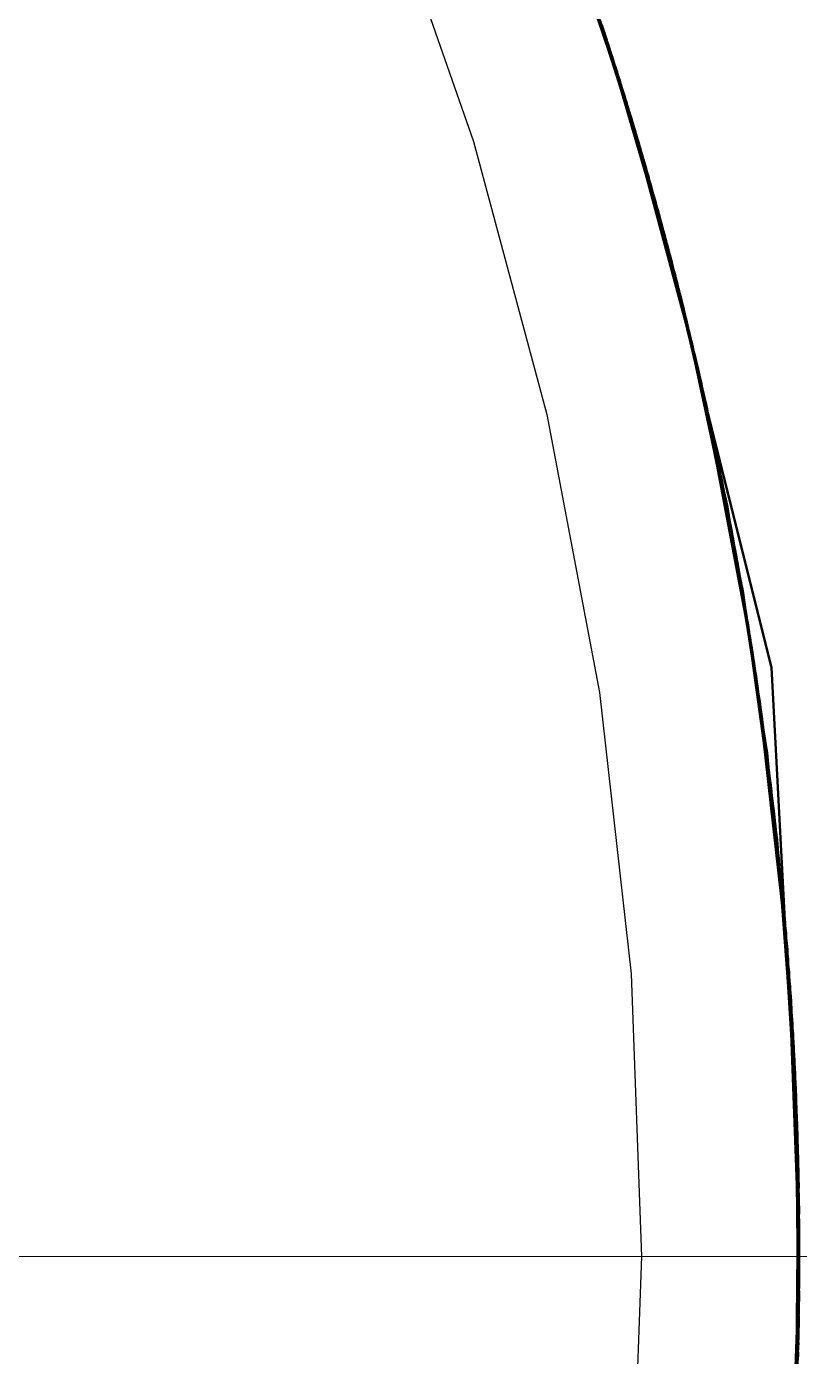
# Model space of a CAD drawing. Header units: millimetres. Extents: x 0 to 420, y 0 to 297.
# Drawn here: x 198.52 to 199.5, y 266.873 to 268.56 of the extents above; entities that cross this region are included whole.
import ezdxf

# ---------------------------------------------------------------- set-up
doc = ezdxf.new("R2010")
doc.units = ezdxf.units.MM
doc.linetypes.add('CENTER', pattern=[5.08, 3.175, -0.635, 0.635, -0.635])
doc.linetypes.add('DASHED', pattern=[1.524, 1.27, -0.254])
for name, color, linetype, lineweight in [('CENTER', 1, 'CENTER', 18), ('HIDDEN', 8, 'DASHED', 25), ('VISIBLE', 7, 'CONTINUOUS', 50)]:
    doc.layers.add(name, color=color, linetype=linetype, lineweight=lineweight)

msp = doc.modelspace()

# ---------------------------------------------------------------- linework, layer by layer
at = {"layer": 'CENTER'}
msp.add_line((187.49999, 266.99999), (201.50001, 266.99999), dxfattribs=at)
at = {"layer": 'HIDDEN'}
for points in [[(199.14337, 268.85447), (199.25129, 268.5573)], [(199.14511, 268.84994), (199.25074, 268.55857)], [(199.14565, 268.84876), (199.25321, 268.55145)], [(199.14867, 268.84045), (199.25131, 268.55662)], [(199.14984, 268.83819), (199.25672, 268.54065)], [(199.15116, 268.83469), (199.25513, 268.5449)], [(199.1521, 268.83247), (199.25862, 268.5348)], [(199.15437, 268.8267), (199.27787, 268.47377)], [(199.27787, 268.47377), (199.15437, 268.8267)], [(199.15473, 268.82507), (199.25361, 268.54882)], [(199.27744, 268.475), (199.15524, 268.82422)], [(199.15625, 268.82189), (199.26208, 268.52397)], [(199.1572, 268.8193), (199.26018, 268.5293)], [(199.15849, 268.81616), (199.26396, 268.51811)], [(199.16064, 268.80993), (199.25595, 268.54085)], [(199.16261, 268.80556), (199.2674, 268.50727)], [(199.16309, 268.80414), (199.26517, 268.51366)], [(199.16483, 268.79983), (199.26925, 268.50142)], [(199.16657, 268.79461), (199.25825, 268.53304)], [(199.1689, 268.78923), (199.27265, 268.49058)], [(199.16902, 268.78876), (199.2701, 268.49806)], [(199.1711, 268.78349), (199.27448, 268.48471)], [(199.17245, 268.77923), (199.26054, 268.52526)], [(199.17329, 268.77774), (199.2763, 268.47884)], [(199.17483, 268.77351), (199.27504, 268.48225)], [(199.17514, 268.77286), (199.27784, 268.47385)], [(199.17732, 268.76711), (199.27965, 268.46797)], [(199.17822, 268.76401), (199.26287, 268.51734)], [(199.17922, 268.7619), (199.27934, 268.46852)], [(199.17949, 268.76136), (199.28145, 268.46209)], [(199.18059, 268.75826), (199.27987, 268.46659)], [(198.9682, 268.75363), (199.08675, 268.41482)], [(198.9682, 268.75363), (199.08675, 268.41482)], [(199.18133, 268.75648), (199.28298, 268.45711)], [(199.18348, 268.75072), (199.28476, 268.45122)], [(199.185, 268.74647), (199.28416, 268.45277)], [(199.18563, 268.74495), (199.28655, 268.44533)], [(199.18838, 268.73681), (199.28468, 268.45084)], [(199.18958, 268.73429), (199.28981, 268.43444)], [(199.19073, 268.73101), (199.28823, 268.43908)], [(199.19172, 268.72852), (199.29158, 268.42855)], [(199.194, 268.72157), (199.28685, 268.44281)], [(199.19563, 268.71785), (199.29481, 268.41765)], [(199.19634, 268.71572), (199.29291, 268.42338)], [(199.19775, 268.71208), (199.29656, 268.41176)], [(199.19965, 268.70609), (199.28897, 268.43495)], [(199.20162, 268.7014), (199.29975, 268.40085)], [(199.20199, 268.70019), (199.29755, 268.4077)], [(199.20371, 268.69561), (199.30147, 268.39495)], [(199.20522, 268.69067), (199.2911, 268.42708)], [(199.20579, 268.68983), (199.30318, 268.38905)], [(199.2075, 268.68487), (199.30218, 268.39182)], [(199.20755, 268.68491), (199.30463, 268.38403)], [(199.20962, 268.67912), (199.30633, 268.37812)], [(199.21072, 268.6753), (199.29325, 268.41914)], [(199.21166, 268.6732), (199.30623, 268.37797)], [(199.21168, 268.67334), (199.30802, 268.37221)], [(199.21299, 268.66948), (199.30672, 268.37606)], [(199.21343, 268.66842), (199.30945, 268.3672)], [(199.21547, 268.66262), (199.31112, 268.36128)], [(199.21717, 268.65761), (199.31074, 268.36215)], [(199.21751, 268.65682), (199.3128, 268.35536)], [(199.22035, 268.64795), (199.31124, 268.36016)], [(199.22126, 268.64609), (199.31586, 268.34441)], [(199.22258, 268.64212), (199.31456, 268.34836)], [(199.22329, 268.64027), (199.31751, 268.33848)], [(199.22568, 268.6326), (199.31326, 268.35211)], [(199.22701, 268.62953), (199.32055, 268.32753)], [(199.22791, 268.62672), (199.31895, 268.33257)], [(199.22901, 268.62372), (199.32218, 268.3216)], [(199.23061, 268.61457), (199.29535, 268.41135)], [(199.23106, 268.61693), (199.31523, 268.34423)], [(199.23268, 268.61297), (199.32516, 268.31064)], [(199.23328, 268.61103), (199.32329, 268.3168)], [(199.23467, 268.60714), (199.32677, 268.30471)], [(199.23631, 268.6015), (199.31722, 268.33625)], [(199.23831, 268.59637), (199.32973, 268.29372)], [(199.2385, 268.59562), (199.3276, 268.30088)], [(199.24027, 268.59055), (199.33132, 268.28779)], [(199.24153, 268.586), (199.31921, 268.3283)], [(199.24222, 268.58473), (199.3329, 268.28185)], [(199.2437, 268.58009), (199.33184, 268.28505)], [(199.24387, 268.57978), (199.33423, 268.27681)], [(199.24486, 268.57663), (199.34673, 268.22803)], [(199.24581, 268.57395), (199.33579, 268.27087)], [(199.24676, 268.57026), (199.32117, 268.32048)], [(199.24765, 268.5682), (199.33561, 268.27106)], [(199.24774, 268.5681), (199.33735, 268.26491)], [(199.24886, 268.5645), (199.33607, 268.26905)], [(199.24937, 268.56315), (199.33867, 268.25987)], [(199.25129, 268.5573), (199.34021, 268.25391)], [(199.25275, 268.55264), (199.33974, 268.25523)], [(199.25321, 268.55145), (199.34176, 268.24795)], [(199.25568, 268.54302), (199.34019, 268.25321)], [(199.25672, 268.54065), (199.34458, 268.23694)], [(199.2578, 268.5371), (199.34326, 268.24129)], [(199.25862, 268.5348), (199.3461, 268.23098)], [(199.26078, 268.52724), (199.34199, 268.2453)], [(199.26208, 268.52397), (199.34888, 268.21997)], [(199.26287, 268.52132), (199.34731, 268.22542)], [(199.26396, 268.51811), (199.35038, 268.214)], [(199.26515, 268.50961), (199.30991, 268.35753)], [(199.26571, 268.51175), (199.34382, 268.23723)], [(199.2674, 268.50727), (199.35313, 268.20296)], [(199.26779, 268.50582), (199.35131, 268.20946)], [(199.26925, 268.50142), (199.35461, 268.197)], [(199.27065, 268.49611), (199.34562, 268.22928)], [(199.27265, 268.49058), (199.35732, 268.18597)], [(199.27272, 268.49014), (199.35525, 268.19357)], [(199.27448, 268.48471), (199.35876, 268.18)], [(199.27557, 268.48034), (199.34741, 268.22139)], [(199.2763, 268.47884), (199.36021, 268.17402)], [(199.27757, 268.47452), (199.35918, 268.17747)], [(199.27784, 268.47385), (199.36144, 268.16895)], [(199.27787, 268.47377), (199.37464, 268.1126)], [(199.37464, 268.1126), (199.27787, 268.47377)], [(199.37327, 268.1177), (199.27801, 268.47322)], [(199.27965, 268.46797), (199.36287, 268.16296)], [(199.28036, 268.46481), (199.34925, 268.21329)], [(199.28122, 268.46262), (199.3626, 268.16354)], [(199.28145, 268.46209), (199.3643, 268.15698)], [(199.28235, 268.45895), (199.36301, 268.16155)], [(199.28298, 268.45711), (199.36551, 268.15191)], [(199.28476, 268.45122), (199.36692, 268.14592)], [(199.286, 268.44691), (199.36641, 268.1475)], [(199.28655, 268.44533), (199.36832, 268.13993)], [(199.28878, 268.43702), (199.3668, 268.14556)], [(199.28981, 268.43444), (199.37089, 268.12886)], [(199.29076, 268.43107), (199.3696, 268.1336)], [(199.29158, 268.42855), (199.37228, 268.12287)], [(199.29342, 268.42145), (199.36846, 268.13742)], [(199.08675, 268.41482), (199.17966, 268.06809)], [(199.08675, 268.41482), (199.17966, 268.06809)], [(199.29481, 268.41765), (199.37482, 268.11178)], [(199.29539, 268.41547), (199.37329, 268.11762)], [(199.29656, 268.41176), (199.37619, 268.1058)], [(199.29807, 268.4057), (199.37009, 268.12943)], [(199.29975, 268.40085), (199.37869, 268.09471)], [(199.30004, 268.39966), (199.37693, 268.10167)], [(199.30147, 268.39495), (199.38003, 268.08872)], [(199.30267, 268.38989), (199.37171, 268.12147)], [(199.30318, 268.38905), (199.38136, 268.08272)], [(199.30458, 268.38398), (199.38055, 268.08551)], [(199.30463, 268.38403), (199.38249, 268.07761)], [(199.30633, 268.37812), (199.38381, 268.07161)], [(199.30718, 268.37424), (199.37335, 268.11338)], [(199.30799, 268.37206), (199.38371, 268.07146)], [(199.30802, 268.37221), (199.38513, 268.0656)], [(199.30907, 268.36831), (199.38408, 268.0695)], [(199.30945, 268.3672), (199.38624, 268.06051)], [(199.31112, 268.36128), (199.38754, 268.0545)], [(199.3125, 268.35619), (199.38822, 268.05134)], [(199.3128, 268.35536), (199.38883, 268.04848)], [(199.31506, 268.34632), (199.38905, 268.04746)], [(199.31586, 268.34441), (199.3912, 268.03736)], [(199.31693, 268.34034), (199.39164, 268.03529)], [(199.31751, 268.33848), (199.39247, 268.03134)], [(199.31941, 268.33066), (199.39246, 268.03141)], [(199.32055, 268.32753), (199.39481, 268.02021)], [(199.32127, 268.32465), (199.39501, 268.01923)], [(199.32218, 268.3216), (199.39607, 268.0142)], [(199.3232, 268.31235), (199.37496, 268.10548)], [(199.32379, 268.31474), (199.39582, 268.01534)], [(199.32516, 268.31064), (199.39835, 268.00307)], [(199.32563, 268.30869), (199.39834, 268.00317)], [(199.32677, 268.30471), (199.39958, 267.99705)], [(199.32806, 268.29894), (199.39913, 267.99928)], [(199.32973, 268.29372), (199.40184, 267.9859)], [(199.32987, 268.29296), (199.40159, 267.9871)], [(199.33132, 268.28779), (199.40304, 267.97988)], [(199.33228, 268.28317), (199.40238, 267.9832)], [(199.3329, 268.28185), (199.40425, 267.97385)], [(199.33407, 268.27717), (199.40481, 267.971)], [(199.33423, 268.27681), (199.40526, 267.96873)], [(199.33579, 268.27087), (199.40644, 267.96271)], [(199.33652, 268.2671), (199.40558, 267.96711)], [(199.33726, 268.26502), (199.40721, 267.95881)], [(199.33735, 268.26491), (199.40763, 267.95666)], [(199.33825, 268.26124), (199.40796, 267.95491)], [(199.33867, 268.25987), (199.40862, 267.95155)], [(199.34021, 268.25391), (199.40978, 267.9455)], [(199.34138, 268.24913), (199.41033, 267.9427)], [(199.34176, 268.24795), (199.41095, 267.93946)], [(199.34369, 268.23938), (199.41107, 267.93879)], [(199.34458, 268.23694), (199.41307, 267.92829)], [(199.34543, 268.23334), (199.41339, 267.92657)], [(199.3461, 268.23098), (199.41422, 267.92225)], [(199.34777, 268.22333), (199.41413, 267.92267)], [(199.34814, 268.22252), (199.42447, 267.86581)], [(199.34888, 268.21997), (199.41629, 267.91108)], [(199.3495, 268.21726), (199.41641, 267.91045)], [(199.35038, 268.214), (199.41741, 267.90503)], [(199.35103, 268.20543), (199.38608, 268.05084)], [(199.35173, 268.20752), (199.41713, 267.90655)], [(199.35313, 268.20296), (199.41946, 267.89384)], [(199.35343, 268.20149), (199.41937, 267.89431)], [(199.35461, 268.197), (199.42055, 267.8878)], [(199.35567, 268.19163), (199.42008, 267.8904)], [(199.35732, 268.18597), (199.42256, 267.87662)], [(199.35735, 268.18556), (199.42228, 267.87817)], [(199.35876, 268.18), (199.42363, 267.87057)], [(199.35959, 268.17553), (199.42298, 267.87426)], [(199.36021, 268.17402), (199.42469, 267.86451)], [(199.3612, 268.16963), (199.42513, 267.86202)], [(199.36144, 268.16895), (199.42559, 267.85937)], [(199.36287, 268.16296), (199.42664, 267.85331)], [(199.36338, 268.15976), (199.42581, 267.85811)], [(199.36411, 268.15748), (199.42726, 267.84977)], [(199.3643, 268.15698), (199.42769, 267.84724)], [(199.36499, 268.1538), (199.42793, 267.84585)], [(199.36551, 268.15191), (199.42858, 267.84211)], [(199.36692, 268.14592), (199.42961, 267.83604)], [(199.36787, 268.14157), (199.43002, 267.83358)], [(199.36832, 268.13993), (199.43064, 267.82998)], [(199.37003, 268.1315), (199.43068, 267.82967)], [(199.37089, 268.12886), (199.4325, 267.81877)], [(199.37163, 268.12543), (199.43274, 267.8174)], [(199.37228, 268.12287), (199.43351, 267.8127)], [(199.37368, 268.11566), (199.43337, 267.81349)], [(199.37464, 268.1126), (199.44416, 267.74521)], [(199.44416, 267.74521), (199.37464, 268.1126)], [(199.44416, 267.74521), (199.37474, 268.11207)], [(199.37482, 268.11178), (199.43534, 267.80147)], [(199.37527, 268.10956), (199.43539, 267.80121)], [(199.37619, 268.1058), (199.43633, 267.79541)], [(199.37731, 268.09967), (199.43602, 267.79729)], [(199.37869, 268.09471), (199.43813, 267.78419)], [(199.37889, 268.09353), (199.43799, 267.78502)], [(199.38003, 268.08872), (199.43908, 267.77813)], [(199.38092, 268.08355), (199.43861, 267.7811)], [(199.38136, 268.08272), (199.44003, 267.77205)], [(199.17966, 268.06809), (199.24639, 267.7154)], [(199.17966, 268.06809), (199.24639, 267.7154)], [(199.38244, 268.07757), (199.44054, 267.76882)], [(199.38249, 268.07761), (199.44084, 267.76689)], [(199.38381, 268.07161), (199.44177, 267.76081)], [(199.38442, 268.06768), (199.44115, 267.76489)], [(199.3851, 268.06542), (199.44243, 267.75653)], [(199.38513, 268.0656), (199.44271, 267.75473)], [(199.38592, 268.06167), (199.44303, 267.7526)], [(199.38624, 268.06051), (199.4435, 267.74958)], [(199.38754, 268.0545), (199.44441, 267.7435)], [(199.38822, 268.05134), (199.44489, 267.7403)], [(199.38883, 268.04848), (199.44533, 267.73741)], [(199.38905, 268.04746), (199.44548, 267.73637)], [(199.3912, 268.03736), (199.44698, 267.72617)], [(199.39164, 268.03529), (199.4473, 267.72407)], [(199.39246, 268.03141), (199.44786, 267.72014)], [(199.39247, 268.03134), (199.44788, 267.72008)], [(199.39481, 268.02021), (199.4495, 267.70882)], [(199.39501, 268.01923), (199.44964, 267.70783)], [(199.39582, 268.01534), (199.4502, 267.70389)], [(199.39607, 268.0142), (199.45037, 267.70274)], [(199.39834, 268.00317), (199.45194, 267.69159)], [(199.39835, 268.00307), (199.45195, 267.69149)], [(199.39913, 267.99928), (199.45249, 267.68766)], [(199.39958, 267.99705), (199.4528, 267.68541)], [(199.40159, 267.9871), (199.45418, 267.67534)], [(199.40184, 267.9859), (199.45435, 267.67414)], [(199.40238, 267.9832), (199.45472, 267.6714)], [(199.40304, 267.97988), (199.45517, 267.66805)], [(199.40425, 267.97385), (199.45599, 267.66195)], [(199.40481, 267.971), (199.45637, 267.65908)], [(199.40526, 267.96873), (199.45668, 267.65679)], [(199.40558, 267.96711), (199.4569, 267.65514)], [(199.40644, 267.96271), (199.45748, 267.65069)], [(199.40721, 267.95881), (199.458, 267.64675)], [(199.40763, 267.95666), (199.45828, 267.64459)], [(199.40796, 267.95491), (199.45851, 267.64282)], [(199.40862, 267.95155), (199.45894, 267.63942)], [(199.40978, 267.9455), (199.45972, 267.63331)], [(199.41033, 267.9427), (199.46009, 267.63048)], [(199.41095, 267.93946), (199.4605, 267.62721)], [(199.41107, 267.93879), (199.46058, 267.62654)], [(199.41307, 267.92829), (199.46192, 267.61593)], [(199.41339, 267.92657), (199.46213, 267.61419)], [(199.41413, 267.92267), (199.46262, 267.61025)], [(199.41422, 267.92225), (199.46268, 267.60983)], [(199.41629, 267.91108), (199.46404, 267.59855)], [(199.41641, 267.91045), (199.46413, 267.59791)], [(199.41713, 267.90655), (199.46459, 267.59397)], [(199.41741, 267.90503), (199.46478, 267.59245)], [(199.41752, 267.89642), (199.44272, 267.73998)], [(199.41937, 267.89431), (199.46606, 267.58162)], [(199.41946, 267.89384), (199.46611, 267.58115)], [(199.42008, 267.8904), (199.46652, 267.57767)], [(199.42055, 267.8878), (199.46682, 267.57505)], [(199.42228, 267.87817), (199.46794, 267.56532)], [(199.42256, 267.87662), (199.46812, 267.56376)], [(199.42298, 267.87426), (199.46839, 267.56138)], [(199.42363, 267.87057), (199.4688, 267.55766)], [(199.42447, 267.86581), (199.47476, 267.50179)], [(199.42469, 267.86451), (199.46949, 267.55154)], [(199.42513, 267.86202), (199.46976, 267.54903)], [(199.42559, 267.85937), (199.47006, 267.54636)], [(199.42581, 267.85811), (199.4702, 267.54508)], [(199.42664, 267.85331), (199.47072, 267.54024)], [(199.42726, 267.84977), (199.47112, 267.53666)], [(199.42769, 267.84724), (199.47139, 267.53412)], [(199.42793, 267.84585), (199.47153, 267.53271)], [(199.42858, 267.84211), (199.47195, 267.52894)], [(199.42961, 267.83604), (199.47259, 267.52282)], [(199.43002, 267.83358), (199.47285, 267.52034)], [(199.43064, 267.82998), (199.47324, 267.5167)], [(199.43068, 267.82967), (199.47326, 267.51639)], [(199.4325, 267.81877), (199.47439, 267.5054)], [(199.43274, 267.8174), (199.47454, 267.50402)], [(199.43337, 267.81349), (199.47493, 267.50007)], [(199.43351, 267.8127), (199.47501, 267.49928)], [(199.43534, 267.80147), (199.47613, 267.48796)], [(199.43539, 267.80121), (199.47616, 267.4877)], [(199.43602, 267.79729), (199.47654, 267.48374)], [(199.43633, 267.79541), (199.47673, 267.48185)], [(199.43799, 267.78502), (199.47773, 267.47136)], [(199.43813, 267.78419), (199.47782, 267.47054)], [(199.43861, 267.7811), (199.47811, 267.46742)], [(199.43908, 267.77813), (199.47838, 267.46443)], [(199.44003, 267.77205), (199.47895, 267.4583)], [(199.44054, 267.76882), (199.47925, 267.45504)], [(199.44084, 267.76689), (199.47943, 267.4531)], [(199.44115, 267.76489), (199.47961, 267.45108)], [(199.44177, 267.76081), (199.47998, 267.44697)], [(199.44243, 267.75653), (199.48037, 267.44265)], [(199.44271, 267.75473), (199.48053, 267.44084)], [(199.44303, 267.7526), (199.48071, 267.43869)], [(199.4435, 267.74958), (199.48099, 267.43565)], [(199.44416, 267.74521), (199.48602, 267.37364)], [(199.48585, 267.37513), (199.44416, 267.74521)], [(199.48602, 267.37364), (199.44416, 267.74521)], [(199.44441, 267.7435), (199.48152, 267.42952)], [(199.44489, 267.7403), (199.48131, 267.43041)], [(199.44533, 267.73741), (199.48205, 267.42339)], [(199.44548, 267.73637), (199.48142, 267.42846)], [(199.24639, 267.7154), (199.28658, 267.3587)], [(199.24639, 267.7154), (199.28658, 267.3587)], [(199.44698, 267.72617), (199.48299, 267.41207)], [(199.4473, 267.72407), (199.48246, 267.41621)], [(199.44786, 267.72014), (199.48188, 267.42017)], [(199.44788, 267.72008), (199.48349, 267.40594)], [(199.4495, 267.70882), (199.4844, 267.3946)], [(199.44964, 267.70783), (199.48379, 267.39983)], [(199.4502, 267.70389), (199.48233, 267.41203)], [(199.45037, 267.70274), (199.48489, 267.38848)], [(199.45194, 267.69159), (199.48508, 267.38351)], [(199.45195, 267.69149), (199.48576, 267.37715)], [(199.45249, 267.68766), (199.48278, 267.40393)], [(199.4528, 267.68541), (199.48621, 267.37103)], [(199.45418, 267.67534), (199.48632, 267.36699)], [(199.45435, 267.67414), (199.48705, 267.35968)], [(199.45472, 267.6714), (199.48324, 267.39566)], [(199.45517, 267.66805), (199.48748, 267.35355)], [(199.45599, 267.66195), (199.48792, 267.34741)], [(199.45637, 267.65908), (199.48749, 267.35066)], [(199.45668, 267.65679), (199.48828, 267.34221)], [(199.4569, 267.65514), (199.48368, 267.3876)], [(199.45748, 267.65069), (199.48869, 267.33608)], [(199.458, 267.64675), (199.48855, 267.33623)], [(199.45828, 267.64459), (199.48911, 267.32994)], [(199.45851, 267.64282), (199.48862, 267.33426)], [(199.45894, 267.63942), (199.48944, 267.32474)], [(199.45972, 267.63331), (199.48983, 267.3186)], [(199.46009, 267.63048), (199.48961, 267.32004)], [(199.4605, 267.62721), (199.49023, 267.31245)], [(199.46058, 267.62654), (199.48969, 267.3179)], [(199.46192, 267.61593), (199.49092, 267.3011)], [(199.46213, 267.61419), (199.49045, 267.30563)], [(199.46262, 267.61025), (199.48996, 267.30976)], [(199.46268, 267.60983), (199.4913, 267.29497)], [(199.46404, 267.59855), (199.49195, 267.28363)], [(199.46413, 267.59791), (199.49143, 267.2893)], [(199.46459, 267.59397), (199.49023, 267.30163)], [(199.46478, 267.59245), (199.49229, 267.2775)], [(199.46434, 267.58381), (199.4796, 267.42618)], [(199.46606, 267.58162), (199.49236, 267.27278)], [(199.46611, 267.58115), (199.49291, 267.26614)], [(199.46652, 267.57767), (199.4905, 267.2934)], [(199.46682, 267.57505), (199.49324, 267.26)], [(199.46794, 267.56532), (199.49323, 267.2564)], [(199.46812, 267.56376), (199.49382, 267.24865)], [(199.46839, 267.56138), (199.49077, 267.28534)], [(199.4688, 267.55766), (199.49411, 267.24251)], [(199.46949, 267.55154), (199.49441, 267.23636)], [(199.46976, 267.54903), (199.49405, 267.2399)], [(199.47006, 267.54636), (199.49465, 267.23116)], [(199.4702, 267.54508), (199.49105, 267.27697)], [(199.47072, 267.54024), (199.49493, 267.22501)], [(199.47112, 267.53666), (199.49477, 267.22569)], [(199.47139, 267.53412), (199.49521, 267.21886)], [(199.47153, 267.53271), (199.4948, 267.22357)], [(199.47195, 267.52894), (199.49544, 267.21365)], [(199.47259, 267.52282), (199.49569, 267.2075)], [(199.47285, 267.52034), (199.49549, 267.20918)], [(199.47324, 267.5167), (199.49595, 267.20136)], [(199.47326, 267.51639), (199.49551, 267.2072)], [(199.47439, 267.5054), (199.49639, 267.19001)], [(199.47454, 267.50402), (199.49601, 267.19495)], [(199.47476, 267.50179), (199.49816, 267.13529)], [(199.47493, 267.50007), (199.4956, 267.19901)], [(199.47501, 267.49928), (199.49662, 267.18387)], [(199.47613, 267.48796), (199.49702, 267.1725)], [(199.47616, 267.4877), (199.49662, 267.17845)], [(199.47654, 267.48374), (199.49569, 267.19081)], [(199.47673, 267.48185), (199.49723, 267.16636)], [(199.47773, 267.47136), (199.49718, 267.16206)], [(199.47782, 267.47054), (199.4976, 267.155)], [(199.47811, 267.46742), (199.49578, 267.18273)], [(199.47838, 267.46443), (199.49778, 267.14886)], [(199.47895, 267.4583), (199.49796, 267.14271)], [(199.47925, 267.45504), (199.49769, 267.14553)], [(199.47943, 267.4531), (199.49811, 267.1375)], [(199.47961, 267.45108), (199.49588, 267.17437)], [(199.47998, 267.44697), (199.49827, 267.13134)], [(199.48037, 267.44265), (199.49814, 267.13126)], [(199.48053, 267.44084), (199.49843, 267.12519)], [(199.48071, 267.43869), (199.49813, 267.12918)], [(199.48099, 267.43565), (199.49856, 267.11998)], [(199.48152, 267.42952), (199.4987, 267.11383)], [(199.4819, 267.42434), (199.49855, 267.11474)], [(199.48205, 267.42339), (199.49885, 267.10768)], [(199.48257, 267.41407), (199.49854, 267.11278)], [(199.48299, 267.41207), (199.49907, 267.09632)], [(199.48328, 267.40782), (199.4988, 267.10051)], [(199.48349, 267.40594), (199.49919, 267.09017)], [(199.48389, 267.39785), (199.49847, 267.10453)], [(199.4844, 267.3946), (199.49938, 267.0788)], [(199.48458, 267.39161), (199.4991, 267.08404)], [(199.48415, 267.37922), (199.49597, 267.16628)], [(199.48489, 267.38848), (199.49948, 267.07266)], [(199.48517, 267.38151), (199.49841, 267.09636)], [(199.48576, 267.37715), (199.49963, 267.0613)], [(199.48584, 267.37524), (199.49935, 267.06766)], [(199.48602, 267.37364), (199.5, 266.99999)], [(199.5, 266.99999), (199.48602, 267.37364)], [(199.49997, 267.00083), (199.48602, 267.37352)], [(199.28658, 267.3587), (199.3, 266.99999)], [(199.28658, 267.3587), (199.3, 266.99999)], [(199.48621, 267.37103), (199.4997, 267.05516)], [(199.48641, 267.36502), (199.49834, 267.08826)], [(199.48704, 267.35891), (199.49955, 267.05109)], [(199.48705, 267.35968), (199.49981, 267.04379)], [(199.48748, 267.35355), (199.49985, 267.03763)], [(199.48757, 267.34882), (199.49828, 267.07994)], [(199.48792, 267.34741), (199.4999, 267.03148)], [(199.48818, 267.34268), (199.49968, 267.03473)], [(199.48828, 267.34221), (199.49994, 267.02627)], [(199.48869, 267.33608), (199.49996, 267.02012)], [(199.4887, 267.33223), (199.49822, 267.07186)], [(199.48903, 267.33014), (199.49983, 267.02027)], [(199.48911, 267.32994), (199.49999, 267.01397)], [(199.48929, 267.32612), (199.49978, 267.01833)], [(199.48944, 267.32474), (199.49999, 267.00876)], [(199.48983, 267.3186), (199.5, 267.0026)], [(199.49009, 267.3136), (199.49987, 267.00406)], [(199.49023, 267.31245), (199.5, 266.99645)], [(199.49051, 267.30363), (199.4998, 267.00192)], [(199.49092, 267.3011), (199.49998, 266.98508)], [(199.49109, 267.29736), (199.49979, 266.98961)], [(199.4913, 267.29497), (199.49996, 266.97894)], [(199.49149, 267.28725), (199.49956, 266.99377)], [(199.49195, 267.28363), (199.4999, 266.96757)], [(199.49204, 267.28093), (199.49974, 266.97325)], [(199.49229, 267.2775), (199.49985, 266.96143)], [(199.49132, 267.26885), (199.49658, 267.1107)], [(199.49241, 267.27078), (199.49932, 266.98566)], [(199.49291, 267.26614), (199.49975, 266.95006)], [(199.49293, 267.26462), (199.49962, 266.95668)], [(199.49324, 267.26), (199.49968, 266.94391)], [(199.49327, 267.25454), (199.49907, 266.97739)], [(199.49377, 267.24835), (199.49945, 266.94029)], [(199.49382, 267.24865), (199.49955, 266.93255)], [(199.49411, 267.24251), (199.49946, 266.9264)], [(199.49409, 267.23791), (199.49883, 266.96933)], [(199.49441, 267.23636), (199.49937, 266.92025)], [(199.49456, 267.23185), (199.49923, 266.92382)], [(199.49465, 267.23116), (199.49928, 266.91504)], [(199.49483, 267.22171), (199.49858, 266.96097)], [(199.49493, 267.22501), (199.49916, 266.90888)], [(199.49512, 267.21929), (199.49905, 266.90959)], [(199.49521, 267.21886), (199.49905, 266.90273)], [(199.49529, 267.21558), (199.49895, 266.90745)], [(199.49544, 267.21365), (199.49895, 266.89751)], [(199.49569, 267.2075), (199.49882, 266.89136)], [(199.49581, 267.20303), (199.49872, 266.89306)], [(199.49595, 267.20136), (199.49869, 266.88522)], [(199.49603, 267.19285), (199.49862, 266.89108)], [(199.49639, 267.19001), (199.49841, 266.87386)], [(199.49646, 267.18652), (199.49834, 266.87881)], [(199.49662, 267.18387), (199.49825, 266.86772)], [(199.49663, 267.17645), (199.49819, 266.88294)], [(199.49702, 267.1725), (199.49794, 266.85635)], [(199.49704, 267.17024), (199.49791, 266.86227)], [(199.49718, 267.16016), (199.49777, 266.87473)], [(199.49723, 267.16636), (199.49776, 266.8502)], [(199.4976, 267.155), (199.49741, 266.83885)], [(199.49757, 267.15392), (199.49743, 266.84588)], [(199.49811, 267.1375), (199.49681, 266.82135)], [(199.49805, 267.13744), (199.4969, 266.82939)], [(199.49796, 267.14271), (199.49699, 266.82655)], [(199.49778, 267.14886), (199.4972, 266.83271)], [(199.49769, 267.14353), (199.49734, 266.86666)], [(199.49815, 267.13195), (199.49463, 266.77063)], [(199.49856, 267.11998), (199.49615, 266.80383)], [(199.49847, 267.12119), (199.49631, 266.81303)], [(199.49843, 267.12519), (199.49635, 266.80904)], [(199.49837, 267.12492), (199.49645, 266.81514)], [(199.49827, 267.13134), (199.49658, 266.81519)], [(199.49813, 267.12734), (199.49691, 266.8583)], [(199.49885, 267.10768), (199.49566, 266.79154)], [(199.49876, 267.10863), (199.49581, 266.79863)], [(199.4987, 267.11383), (199.4959, 266.79768)], [(199.49919, 267.09017), (199.49489, 266.77405)], [(199.49909, 267.09207), (199.49516, 266.78441)], [(199.49907, 267.09632), (199.49517, 266.78019)], [(199.49878, 267.09838), (199.49567, 266.79665)], [(199.49948, 267.07266), (199.49407, 266.75655)], [(199.49938, 267.0788), (199.49437, 266.76269)], [(199.49936, 267.0758), (199.49442, 266.76791)], [(199.49907, 267.08206), (199.49509, 266.78847)], [(199.4997, 267.05516), (199.49319, 266.73907)], [(199.49963, 267.0613), (199.49351, 266.7452)], [(199.49959, 267.05943), (199.49363, 266.75153)], [(199.49932, 267.0657), (199.49451, 266.7803)], [(199.49815, 267.06351), (199.49649, 266.85019)], [(199.49985, 267.03763), (199.49224, 266.72157)], [(199.49981, 267.04379), (199.49258, 266.72772)], [(199.49975, 267.04302), (199.49278, 266.735)], [(199.49951, 267.04912), (199.49393, 266.77224)], [(199.49996, 267.02012), (199.49124, 266.70408)], [(199.49994, 267.02627), (199.4916, 266.71022)], [(199.49987, 267.02674), (199.49188, 266.71867)], [(199.4999, 267.03148), (199.49189, 266.71542)], [(199.49964, 267.0329), (199.49334, 266.76391)], [(199.5, 267.0026), (199.49017, 266.6866)], [(199.49999, 267.00876), (199.49055, 266.69274)], [(199.49999, 267.01397), (199.49087, 266.69794)], [(199.49993, 267.01015), (199.49094, 266.70231)], [(199.49992, 267.01419), (199.49111, 266.70425)], [(199.49972, 267.0163), (199.49277, 266.75583)], [(199.3, 266.99999), (199.28658, 266.64129)], [(199.3, 266.99999), (199.28658, 266.64129)], [(199.5, 266.99999), (199.48602, 266.62634)], [(199.48602, 266.62634), (199.5, 266.99999)], [(199.4861, 266.62836), (199.5, 266.99992)], [(199.49998, 266.98508), (199.48904, 266.66911)], [(199.5, 266.99645), (199.48978, 266.68046)], [(199.49973, 266.98761), (199.48993, 266.68593)], [(199.49994, 266.99759), (199.49013, 266.68806)], [(199.49996, 266.97894), (199.48863, 266.66298)], [(199.4999, 266.98132), (199.48914, 266.67363)], [(199.49967, 266.97123), (199.48917, 266.6778)], [(199.49985, 266.96143), (199.48742, 266.64552)], [(199.4999, 266.96757), (199.48786, 266.65165)], [(199.49982, 266.96491), (199.48805, 266.65728)], [(199.49954, 266.95469), (199.48842, 266.66974)], [(199.49833, 266.95281), (199.49359, 266.79478)], [(199.49968, 266.94391), (199.48614, 266.62804)], [(199.49975, 266.95006), (199.4866, 266.63418)], [(199.49967, 266.94853), (199.48689, 266.64076)], [(199.49937, 266.93846), (199.48764, 266.66147)], [(199.49937, 266.92025), (199.48434, 266.60445)], [(199.49946, 266.9264), (199.48481, 266.61058)], [(199.49955, 266.93255), (199.48529, 266.61671)], [(199.49948, 266.93227), (199.48568, 266.62443)], [(199.49914, 266.92182), (199.48689, 266.65342)], [(199.49905, 266.90273), (199.48291, 266.58698)], [(199.499, 266.90314), (199.48335, 266.59384)], [(199.49916, 266.90888), (199.48341, 266.59312)], [(199.49928, 266.91504), (199.48391, 266.59925)], [(199.49923, 266.91571), (199.48442, 266.60805)], [(199.49885, 266.90557), (199.48612, 266.64512)], [(199.49869, 266.88522), (199.48144, 266.56953)], [(199.49882, 266.89136), (199.48196, 266.57565)], [(199.49866, 266.88688), (199.48197, 266.57738)], [(199.49895, 266.89751), (199.48248, 266.58179)], [(199.49892, 266.89942), (199.48311, 266.59171)], [(199.49841, 266.87386), (199.48045, 266.55822)], [(199.49823, 266.87675), (199.48175, 266.57541)]]:
    msp.add_lwpolyline(points, dxfattribs=at)
at = {"layer": 'VISIBLE'}
for points in [[(199.18139, 268.75632), (199.28303, 268.45695)], [(199.24954, 268.56264), (199.26515, 268.50961)], [(199.25074, 268.55857), (199.25218, 268.5546)], [(199.25131, 268.55662), (199.25341, 268.55082)], [(199.25218, 268.5546), (199.25275, 268.55264)], [(199.25341, 268.55082), (199.25568, 268.54302)], [(199.25361, 268.54882), (199.25848, 268.53521)], [(199.25513, 268.5449), (199.25726, 268.53899)], [(199.25595, 268.54085), (199.26348, 268.51959)], [(199.25726, 268.53899), (199.2578, 268.5371)], [(199.25825, 268.53304), (199.26845, 268.50394)], [(199.25848, 268.53521), (199.26078, 268.52724)], [(199.26018, 268.5293), (199.26229, 268.52337)], [(199.26054, 268.52526), (199.27336, 268.4883)], [(199.26229, 268.52337), (199.26287, 268.52132)], [(199.26287, 268.51734), (199.27822, 268.47263)], [(199.26348, 268.51959), (199.26571, 268.51175)], [(199.26517, 268.51366), (199.26725, 268.50773)], [(199.26725, 268.50773), (199.26779, 268.50582)], [(199.26845, 268.50394), (199.27065, 268.49611)], [(199.2701, 268.49806), (199.27218, 268.49209)], [(199.27218, 268.49209), (199.27272, 268.49014)], [(199.27336, 268.4883), (199.27557, 268.48034)], [(199.27504, 268.48225), (199.27704, 268.47643)], [(199.27704, 268.47643), (199.27757, 268.47452)], [(199.27787, 268.47377), (199.27744, 268.475)], [(199.27801, 268.47322), (199.27787, 268.47377)], [(199.27822, 268.47263), (199.28036, 268.46481)], [(199.27934, 268.46852), (199.2807, 268.46454)], [(199.27987, 268.46659), (199.28186, 268.46074)], [(199.2807, 268.46454), (199.28122, 268.46262)], [(199.28186, 268.46074), (199.28235, 268.45895)], [(199.28303, 268.45695), (199.36554, 268.15174)], [(199.28416, 268.45277), (199.28548, 268.44884)], [(199.28468, 268.45084), (199.28663, 268.44505)], [(199.28548, 268.44884), (199.286, 268.44691)], [(199.28663, 268.44505), (199.28878, 268.43702)], [(199.28685, 268.44281), (199.29134, 268.42932)], [(199.28823, 268.43908), (199.29021, 268.43313)], [(199.28897, 268.43495), (199.29601, 268.41359)], [(199.29021, 268.43313), (199.29076, 268.43107)], [(199.2911, 268.42708), (199.30062, 268.39785)], [(199.29134, 268.42932), (199.29342, 268.42145)], [(199.29291, 268.42338), (199.29489, 268.4174)], [(199.29325, 268.41914), (199.30519, 268.38209)], [(199.29489, 268.4174), (199.29539, 268.41547)], [(199.29535, 268.41135), (199.3097, 268.36632)], [(199.29601, 268.41359), (199.29807, 268.4057)], [(199.29755, 268.4077), (199.29952, 268.40166)], [(199.29952, 268.40166), (199.30004, 268.39966)], [(199.30062, 268.39785), (199.30267, 268.38989)], [(199.30218, 268.39182), (199.30408, 268.38591)], [(199.30408, 268.38591), (199.30458, 268.38398)], [(199.30519, 268.38209), (199.30718, 268.37424)], [(199.30623, 268.37797), (199.30751, 268.37397)], [(199.30672, 268.37606), (199.30861, 268.37014)], [(199.30751, 268.37397), (199.30799, 268.37206)], [(199.30861, 268.37014), (199.30907, 268.36831)], [(199.3097, 268.36632), (199.3232, 268.31235)], [(199.30991, 268.35753), (199.3388, 268.25934)], [(199.31074, 268.36215), (199.312, 268.35818)], [(199.31124, 268.36016), (199.31307, 268.35436)], [(199.312, 268.35818), (199.3125, 268.35619)], [(199.31307, 268.35436), (199.31506, 268.34632)], [(199.31326, 268.35211), (199.31749, 268.33855)], [(199.31456, 268.34836), (199.31643, 268.34238)], [(199.31523, 268.34423), (199.32186, 268.32273)], [(199.31643, 268.34238), (199.31693, 268.34034)], [(199.31722, 268.33625), (199.32617, 268.30691)], [(199.31749, 268.33855), (199.31941, 268.33066)], [(199.31895, 268.33257), (199.32081, 268.32656)], [(199.31921, 268.3283), (199.33044, 268.29106)], [(199.32081, 268.32656), (199.32127, 268.32465)], [(199.32117, 268.32048), (199.33465, 268.27521)], [(199.32186, 268.32273), (199.32379, 268.31474)], [(199.32329, 268.3168), (199.32514, 268.31074)], [(199.32514, 268.31074), (199.32563, 268.30869)], [(199.32617, 268.30691), (199.32806, 268.29894)], [(199.3276, 268.30088), (199.32941, 268.2949)], [(199.32941, 268.2949), (199.32987, 268.29296)], [(199.33044, 268.29106), (199.33228, 268.28317)], [(199.33184, 268.28505), (199.33364, 268.27905)], [(199.33364, 268.27905), (199.33407, 268.27717)], [(199.33465, 268.27521), (199.33652, 268.2671)], [(199.33561, 268.27106), (199.3368, 268.26703)], [(199.33607, 268.26905), (199.3378, 268.26319)], [(199.3368, 268.26703), (199.33726, 268.26502)], [(199.3378, 268.26319), (199.33825, 268.26124)], [(199.3388, 268.25934), (199.35103, 268.20543)], [(199.33974, 268.25523), (199.34093, 268.25115)], [(199.34019, 268.25321), (199.34192, 268.2473)], [(199.34093, 268.25115), (199.34138, 268.24913)], [(199.34192, 268.2473), (199.34369, 268.23938)], [(199.34199, 268.2453), (199.34599, 268.2314)], [(199.34326, 268.24129), (199.34501, 268.23525)], [(199.34382, 268.23723), (199.35, 268.2155)], [(199.34501, 268.23525), (199.34543, 268.23334)], [(199.34562, 268.22928), (199.35397, 268.19957)], [(199.34599, 268.2314), (199.34777, 268.22333)], [(199.34673, 268.22803), (199.34757, 268.22516)], [(199.34731, 268.22542), (199.34904, 268.21935)], [(199.34741, 268.22139), (199.35788, 268.18365)], [(199.34757, 268.22516), (199.34814, 268.22252)], [(199.34904, 268.21935), (199.3495, 268.21726)], [(199.34925, 268.21329), (199.36173, 268.1677)], [(199.35, 268.2155), (199.35173, 268.20752)], [(199.35131, 268.20946), (199.35301, 268.20343)], [(199.35301, 268.20343), (199.35343, 268.20149)], [(199.35397, 268.19957), (199.35567, 268.19163)], [(199.35525, 268.19357), (199.35694, 268.1875)], [(199.35694, 268.1875), (199.35735, 268.18556)], [(199.35788, 268.18365), (199.35959, 268.17553)], [(199.35918, 268.17747), (199.3608, 268.17157)], [(199.3608, 268.17157), (199.3612, 268.16963)], [(199.36173, 268.1677), (199.36338, 268.15976)], [(199.3626, 268.16354), (199.3637, 268.15947)], [(199.36301, 268.16155), (199.36462, 268.1556)], [(199.3637, 268.15947), (199.36411, 268.15748)], [(199.36462, 268.1556), (199.36499, 268.1538)], [(199.36554, 268.15174), (199.42861, 267.84193)], [(199.36641, 268.1475), (199.36748, 268.1435)], [(199.3668, 268.14556), (199.36839, 268.13964)], [(199.36748, 268.1435), (199.36787, 268.14157)], [(199.36839, 268.13964), (199.37003, 268.1315)], [(199.36846, 268.13742), (199.3721, 268.12365)], [(199.3696, 268.1336), (199.37121, 268.12752)], [(199.37009, 268.12943), (199.37576, 268.10765)], [(199.37121, 268.12752), (199.37163, 268.12543)], [(199.37171, 268.12147), (199.37937, 268.09166)], [(199.3721, 268.12365), (199.37368, 268.11566)], [(199.37464, 268.1126), (199.37327, 268.1177)], [(199.37329, 268.11762), (199.37488, 268.11153)], [(199.37335, 268.11338), (199.38293, 268.07564)], [(199.37474, 268.11207), (199.37464, 268.1126)], [(199.37488, 268.11153), (199.37527, 268.10956)], [(199.37496, 268.10548), (199.38644, 268.05962)], [(199.37576, 268.10765), (199.37731, 268.09967)], [(199.37693, 268.10167), (199.37851, 268.09553)], [(199.37851, 268.09553), (199.37889, 268.09353)], [(199.37937, 268.09166), (199.38092, 268.08355)], [(199.38055, 268.08551), (199.38207, 268.07953)], [(199.38207, 268.07953), (199.38244, 268.07757)], [(199.38293, 268.07564), (199.38442, 268.06768)], [(199.38371, 268.07146), (199.38474, 268.06738)], [(199.38408, 268.0695), (199.38559, 268.06349)], [(199.38474, 268.06738), (199.3851, 268.06542)], [(199.38559, 268.06349), (199.38592, 268.06167)], [(199.38608, 268.05084), (199.40872, 267.95101)], [(199.38644, 268.05962), (199.46462, 267.74736)], [(199.40872, 267.95101), (199.41752, 267.89642)], [(199.42861, 267.84193), (199.47196, 267.52876)], [(199.46462, 267.74736), (199.48107, 267.43474)], [(199.44272, 267.73998), (199.45901, 267.63888)], [(199.45901, 267.63888), (199.46434, 267.58381)], [(199.47196, 267.52876), (199.49544, 267.21347)], [(199.4796, 267.42618), (199.48948, 267.32419)], [(199.48107, 267.43474), (199.48415, 267.37922)], [(199.48131, 267.43041), (199.48179, 267.4263)], [(199.48142, 267.42846), (199.48213, 267.42234)], [(199.48179, 267.4263), (199.4819, 267.42434)], [(199.48188, 267.42017), (199.48348, 267.40599)], [(199.48213, 267.42234), (199.48257, 267.41407)], [(199.48233, 267.41203), (199.48479, 267.38963)], [(199.48246, 267.41621), (199.48317, 267.40995)], [(199.48317, 267.40995), (199.48328, 267.40782)], [(199.48278, 267.40393), (199.48605, 267.37328)], [(199.48324, 267.39566), (199.48724, 267.35692)], [(199.48348, 267.40599), (199.48389, 267.39785)], [(199.48379, 267.39983), (199.48448, 267.39359)], [(199.48448, 267.39359), (199.48458, 267.39161)], [(199.48368, 267.3876), (199.48839, 267.34056)], [(199.48479, 267.38963), (199.48517, 267.38151)], [(199.48508, 267.38351), (199.48575, 267.37724)], [(199.48575, 267.37724), (199.48584, 267.37524)], [(199.48602, 267.37364), (199.48585, 267.37513)], [(199.48602, 267.37352), (199.48602, 267.37364)], [(199.48605, 267.37328), (199.48641, 267.36502)], [(199.48632, 267.36699), (199.48696, 267.36089)], [(199.48696, 267.36089), (199.48704, 267.35891)], [(199.48724, 267.35692), (199.48757, 267.34882)], [(199.48749, 267.35066), (199.48811, 267.34451)], [(199.48811, 267.34451), (199.48818, 267.34268)], [(199.48839, 267.34056), (199.4887, 267.33223)], [(199.48855, 267.33623), (199.48896, 267.33211)], [(199.48862, 267.33426), (199.48922, 267.32815)], [(199.48896, 267.33211), (199.48903, 267.33014)], [(199.48922, 267.32815), (199.48929, 267.32612)], [(199.48948, 267.32419), (199.49132, 267.26885)], [(199.48961, 267.32004), (199.49002, 267.31574)], [(199.48969, 267.3179), (199.49026, 267.31177)], [(199.48996, 267.30976), (199.49126, 267.29539)], [(199.49002, 267.31574), (199.49009, 267.3136)], [(199.49026, 267.31177), (199.49051, 267.30363)], [(199.49045, 267.30563), (199.49103, 267.29935)], [(199.49023, 267.30163), (199.49221, 267.27902)], [(199.4905, 267.2934), (199.4931, 267.26263)], [(199.49103, 267.29935), (199.49109, 267.29736)], [(199.49126, 267.29539), (199.49149, 267.28725)], [(199.49143, 267.2893), (199.49199, 267.28298)], [(199.49077, 267.28534), (199.49394, 267.24625)], [(199.49105, 267.27697), (199.49471, 267.22987)], [(199.49199, 267.28298), (199.49204, 267.28093)], [(199.49221, 267.27902), (199.49241, 267.27078)], [(199.49236, 267.27278), (199.49289, 267.26661)], [(199.49289, 267.26661), (199.49293, 267.26462)], [(199.4931, 267.26263), (199.49327, 267.25454)], [(199.49323, 267.2564), (199.49373, 267.25022)], [(199.49373, 267.25022), (199.49377, 267.24835)], [(199.49394, 267.24625), (199.49409, 267.23791)], [(199.49405, 267.2399), (199.49453, 267.23384)], [(199.49453, 267.23384), (199.49456, 267.23185)], [(199.49471, 267.22987), (199.49483, 267.22171)], [(199.49477, 267.22569), (199.4951, 267.22141)], [(199.4948, 267.22357), (199.49526, 267.21744)], [(199.4951, 267.22141), (199.49512, 267.21929)], [(199.49526, 267.21744), (199.49529, 267.21558)], [(199.49544, 267.21347), (199.49895, 266.89733)], [(199.49549, 267.20918), (199.49579, 267.20501)], [(199.49551, 267.2072), (199.49595, 267.20104)], [(199.49579, 267.20501), (199.49581, 267.20303)], [(199.4956, 267.19901), (199.49659, 267.18465)], [(199.49569, 267.19081), (199.49717, 267.16825)], [(199.49595, 267.20104), (199.49603, 267.19285)], [(199.49601, 267.19495), (199.49645, 267.18862)], [(199.49645, 267.18862), (199.49646, 267.18652)], [(199.49578, 267.18273), (199.4977, 267.15186)], [(199.49588, 267.17437), (199.49816, 267.13547)], [(199.49659, 267.18465), (199.49663, 267.17645)], [(199.49662, 267.17845), (199.49703, 267.17223)], [(199.49703, 267.17223), (199.49704, 267.17024)], [(199.49597, 267.16628), (199.49859, 267.11906)], [(199.49717, 267.16825), (199.49718, 267.16016)], [(199.49718, 267.16206), (199.49757, 267.15583)], [(199.49757, 267.15583), (199.49757, 267.15392)], [(199.4977, 267.15186), (199.49769, 267.14353)], [(199.49769, 267.14553), (199.49805, 267.13944)], [(199.49805, 267.13944), (199.49805, 267.13744)], [(199.49816, 267.13547), (199.49813, 267.12734)], [(199.49813, 267.12918), (199.49848, 267.12303)], [(199.49814, 267.13126), (199.49839, 267.127)], [(199.49818, 267.13505), (199.49815, 267.13195)], [(199.49816, 267.13529), (199.49818, 267.13505)], [(199.49839, 267.127), (199.49837, 267.12492)], [(199.49848, 267.12303), (199.49847, 267.12119)], [(199.49658, 267.1107), (199.49999, 267.0082)], [(199.49859, 267.11906), (199.49815, 267.06351)], [(199.49847, 267.10453), (199.49918, 267.09022)], [(199.49854, 267.11278), (199.49886, 267.10663)], [(199.49855, 267.11474), (199.49877, 267.11059)], [(199.49877, 267.11059), (199.49876, 267.10863)], [(199.49886, 267.10663), (199.49878, 267.09838)], [(199.49834, 267.08826), (199.49968, 267.05742)], [(199.49841, 267.09636), (199.49945, 267.07381)], [(199.4988, 267.10051), (199.49912, 267.09419)], [(199.49918, 267.09022), (199.49907, 267.08206)], [(199.49912, 267.09419), (199.49909, 267.09207)], [(199.49822, 267.07186), (199.49994, 267.02461)], [(199.49828, 267.07994), (199.49983, 267.04102)], [(199.4991, 267.08404), (199.49939, 267.07779)], [(199.49945, 267.07381), (199.49932, 267.0657)], [(199.49939, 267.07779), (199.49936, 267.0758)], [(199.49935, 267.06766), (199.49963, 267.06138)], [(199.49968, 267.05742), (199.49951, 267.04912)], [(199.49963, 267.06138), (199.49959, 267.05943)], [(199.49955, 267.05109), (199.4998, 267.04499)], [(199.49983, 267.04102), (199.49964, 267.0329)], [(199.4998, 267.04499), (199.49975, 267.04302)], [(199.49968, 267.03473), (199.49991, 267.02858)], [(199.49994, 267.02461), (199.49972, 267.0163)], [(199.49983, 267.02027), (199.49997, 267.01614)], [(199.49991, 267.02858), (199.49987, 267.02674)], [(199.49999, 267.0082), (199.49833, 266.95281)], [(199.49978, 267.01833), (199.49999, 267.01217)], [(199.4998, 267.00192), (199.49999, 266.99576)], [(199.49987, 267.00406), (199.5, 266.99973)], [(199.49997, 267.01614), (199.49992, 267.01419)], [(199.49999, 267.01217), (199.49993, 267.01015)], [(199.49932, 266.98566), (199.49987, 266.96295)], [(199.49956, 266.99377), (199.49996, 266.97935)], [(199.49999, 266.99576), (199.49973, 266.98761)], [(199.49979, 266.98961), (199.49997, 266.98332)], [(199.5, 266.99973), (199.49994, 266.99759)], [(199.5, 266.99999), (199.49997, 267.00083)], [(199.5, 266.99992), (199.5, 266.99999)], [(199.49883, 266.96933), (199.49952, 266.93014)], [(199.49907, 266.97739), (199.49971, 266.94655)], [(199.49996, 266.97935), (199.49967, 266.97123)], [(199.49974, 266.97325), (199.4999, 266.96692)], [(199.49997, 266.98332), (199.4999, 266.98132)], [(199.49858, 266.96097), (199.49925, 266.91374)], [(199.49987, 266.96295), (199.49954, 266.95469)], [(199.49962, 266.95668), (199.49976, 266.95053)], [(199.4999, 266.96692), (199.49982, 266.96491)], [(199.49971, 266.94655), (199.49937, 266.93846)], [(199.49945, 266.94029), (199.49956, 266.93411)], [(199.49976, 266.95053), (199.49967, 266.94853)], [(199.49952, 266.93014), (199.49914, 266.92182)], [(199.49923, 266.92382), (199.49932, 266.91771)], [(199.49932, 266.91771), (199.49923, 266.91571)], [(199.49956, 266.93411), (199.49948, 266.93227)], [(199.49925, 266.91374), (199.49885, 266.90557)], [(199.49902, 266.9013), (199.49892, 266.89942)], [(199.49895, 266.90745), (199.49902, 266.9013)], [(199.49911, 266.90527), (199.499, 266.90314)], [(199.49905, 266.90959), (199.49911, 266.90527)], [(199.49895, 266.89733), (199.48246, 266.5816)], [(199.49867, 266.88489), (199.49823, 266.87675)], [(199.49862, 266.89108), (199.49867, 266.88489)], [(199.49876, 266.88886), (199.49866, 266.88688)], [(199.49872, 266.89306), (199.49876, 266.88886)], [(199.49777, 266.87473), (199.49781, 266.8521)], [(199.49819, 266.88294), (199.49827, 266.8685)], [(199.49834, 266.87881), (199.49838, 266.87246)]]:
    msp.add_lwpolyline(points, dxfattribs=at)

doc.saveas('drawing.dxf')
